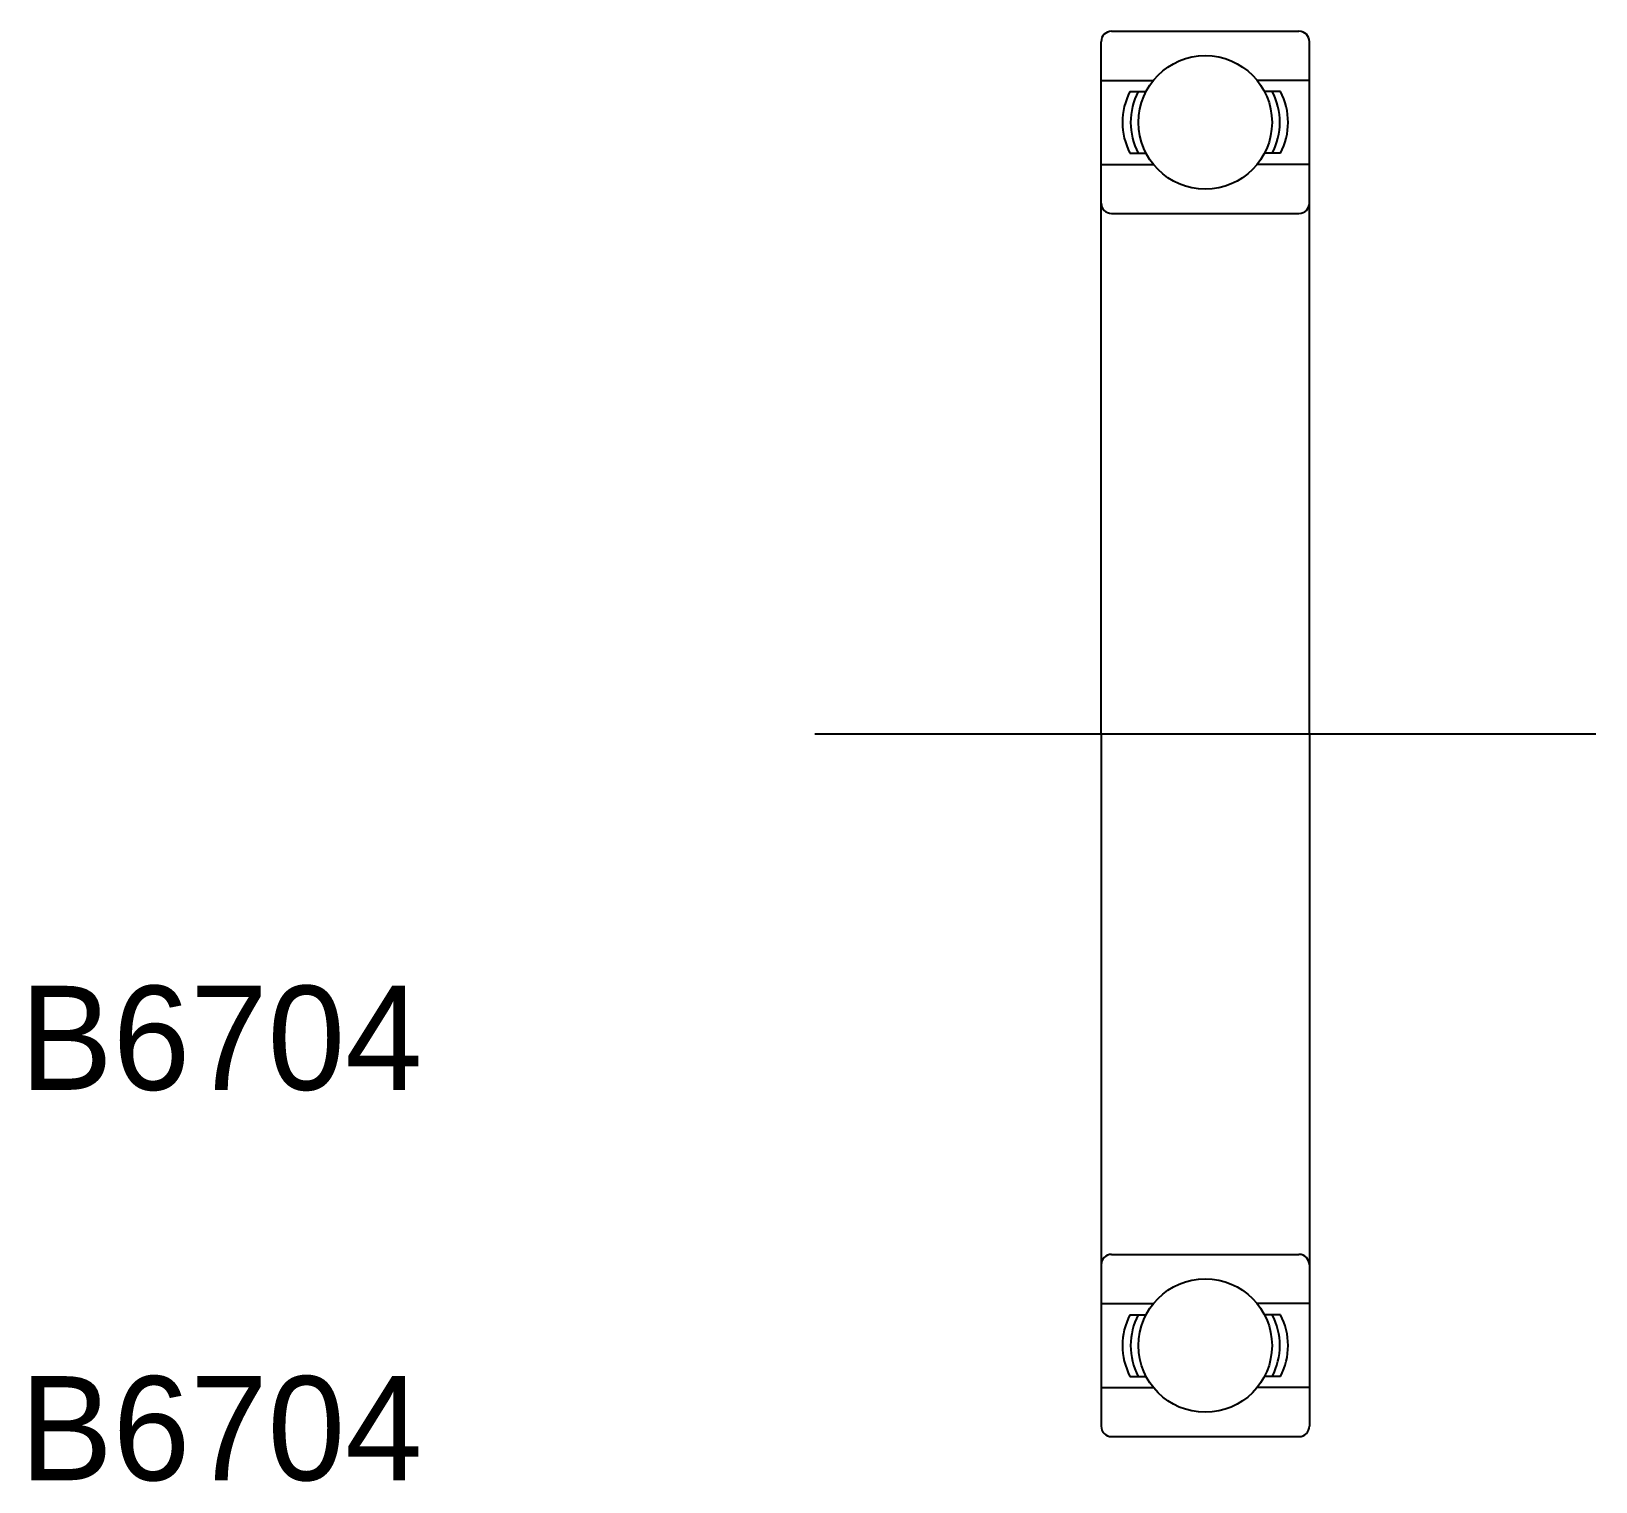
# Model space of a CAD drawing. Extents: x 26.3 to 56.3, y 28.4 to 56.3.
import ezdxf

# ---------------------------------------------------------------- set-up
doc = ezdxf.new("R2010")
doc.units = 0
doc.linetypes.add('CENTER', pattern=[50.8, 31.75, -6.35, 6.35, -6.35])
doc.layers.get('0').update_dxf_attribs({"linetype": 'CONTINUOUS'})
doc.layers.add('CENTER', color=1, linetype='CENTER')

msp = doc.modelspace()

# ---------------------------------------------------------------- linework, layer by layer
at = {"color": 7, "linetype": 'CONTINUOUS'}
for p, q in [((47.045, 56.284), (50.645, 56.284)), ((46.845, 42.784), (46.845, 56.084)), ((50.845, 42.784), (50.845, 56.084)), ((46.845, 55.341), (47.849, 55.341)), ((50.845, 55.341), (49.84, 55.341)), ((47.399, 55.126), (47.708, 55.126)), ((50.29, 55.126), (49.981, 55.126)), ((47.399, 53.942), (47.708, 53.942)), ((50.29, 53.942), (49.981, 53.942)), ((46.845, 53.727), (47.849, 53.727)), ((50.845, 53.727), (49.84, 53.727)), ((47.045, 52.784), (50.645, 52.784)), ((46.845, 42.784), (46.845, 29.484)), ((50.845, 42.784), (50.845, 29.484)), ((47.045, 32.784), (50.645, 32.784)), ((46.845, 31.841), (47.849, 31.841)), ((47.399, 31.626), (47.708, 31.626)), ((50.845, 31.841), (49.84, 31.841)), ((50.29, 31.626), (49.981, 31.626)), ((47.399, 30.442), (47.708, 30.442)), ((50.29, 30.442), (49.981, 30.442)), ((46.845, 30.227), (47.849, 30.227)), ((50.845, 30.227), (49.84, 30.227)), ((47.045, 29.284), (50.645, 29.284))]:
    msp.add_line(p, q, dxfattribs=at)
for centre in [(48.845, 54.534), (48.845, 31.034)]:
    msp.add_circle(centre, 1.282, dxfattribs=at)
for centre, radius, start, end in [((47.045, 56.084), 0.2, 90, 180), ((50.645, 56.084), 0.2, 0, 90), ((48.536, 54.534), 1.282, 152.4689, 207.5307), ((48.693, 54.534), 1.282, 152.469, 207.5305), ((48.996, 54.534), 1.282, 332.4695, 27.531), ((49.154, 54.534), 1.282, 332.4693, 27.5311), ((47.045, 52.984), 0.2, 180, 270), ((50.645, 52.984), 0.2, 270, 0), ((47.045, 32.584), 0.2, 90, 180), ((50.645, 32.584), 0.2, 0, 90), ((48.536, 31.034), 1.282, 152.4693, 207.5311), ((48.693, 31.034), 1.282, 152.4695, 207.531), ((48.996, 31.034), 1.282, 332.469, 27.5305), ((49.154, 31.034), 1.282, 332.4689, 27.5307), ((47.045, 29.484), 0.2, 180, 270), ((50.645, 29.484), 0.2, 270, 0)]:
    msp.add_arc(centre, radius, start, end, dxfattribs=at)
at = {"layer": 'CENTER', "color": 1, "linetype": 'CENTER'}
msp.add_line((41.345, 42.784), (56.345, 42.784), dxfattribs=at)

# ---------------------------------------------------------------- texts
at = {"color": 7, "linetype": 'CONTINUOUS'}
for p in [(26.076, 35.946), (26.076, 28.446)]:
    msp.add_text('B6704', height=2, dxfattribs=at).set_placement(p)

doc.saveas('drawing.dxf')
